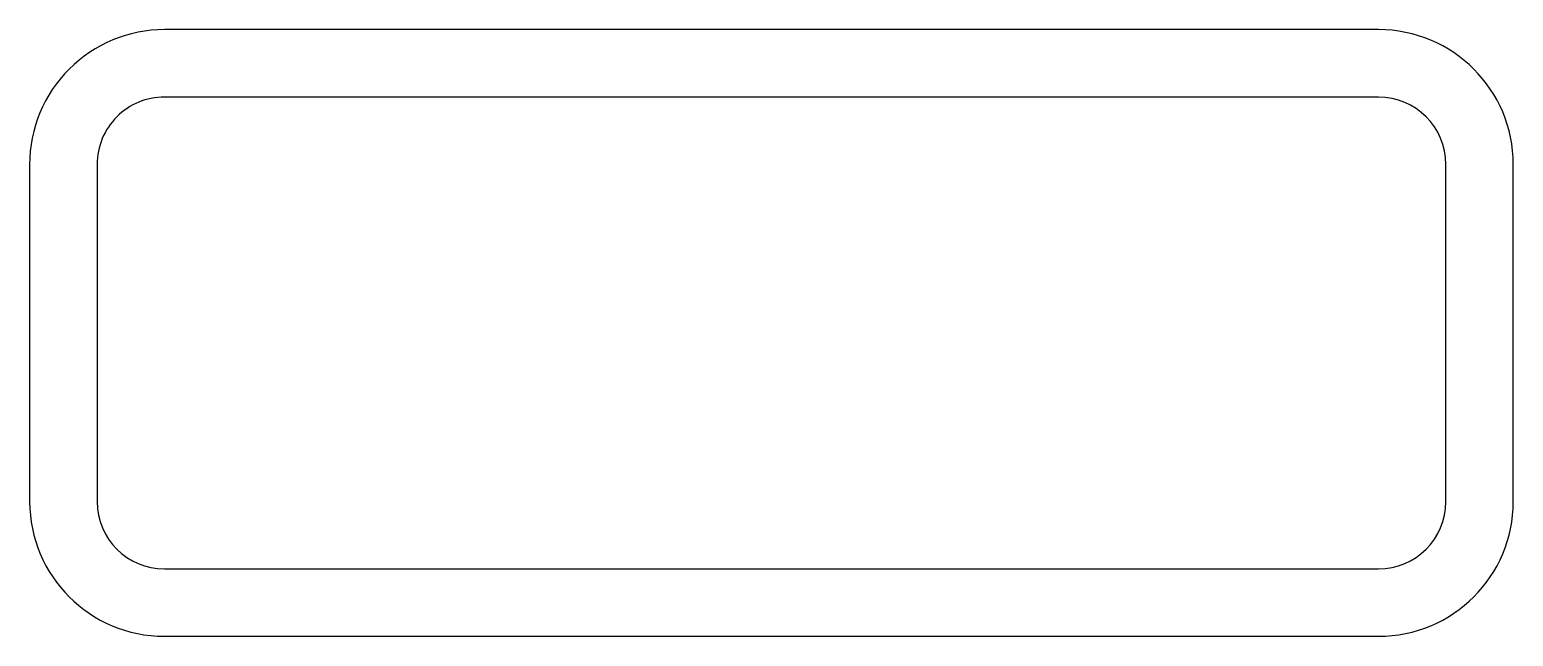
# Model space of a CAD drawing. Extents: x 794.2 to 816.2, y 399.3 to 408.3.
import ezdxf

# ---------------------------------------------------------------- set-up
doc = ezdxf.new("R2010")
doc.units = 0
doc.layers.get('0').update_dxf_attribs({"linetype": 'CONTINUOUS'})

msp = doc.modelspace()

# ---------------------------------------------------------------- linework, layer by layer
at = {"color": 7}
for p, q in [((814.168, 408.29), (796.168, 408.29)), ((814.168, 407.29), (796.168, 407.29)), ((794.168, 406.29), (794.168, 401.29)), ((795.168, 406.29), (795.168, 401.29)), ((815.168, 401.29), (815.168, 406.29)), ((816.168, 401.29), (816.168, 406.29)), ((796.168, 400.29), (814.168, 400.29)), ((796.168, 399.29), (814.168, 399.29))]:
    msp.add_line(p, q, dxfattribs=at)
for centre, radius, start, end in [((796.168, 406.29), 2, 89.9999, 179.9999), ((814.168, 406.29), 2, 359.9999, 89.9999), ((796.168, 406.29), 1, 89.9999, 179.9999), ((814.168, 406.29), 1, 359.9999, 89.9999), ((796.168, 401.29), 2, 179.9999, 269.9999), ((796.168, 401.29), 1, 179.9999, 269.9999), ((814.168, 401.29), 2, 269.9999, 359.9999), ((814.168, 401.29), 1, 269.9999, 359.9999)]:
    msp.add_arc(centre, radius, start, end, dxfattribs=at)

doc.saveas('drawing.dxf')
